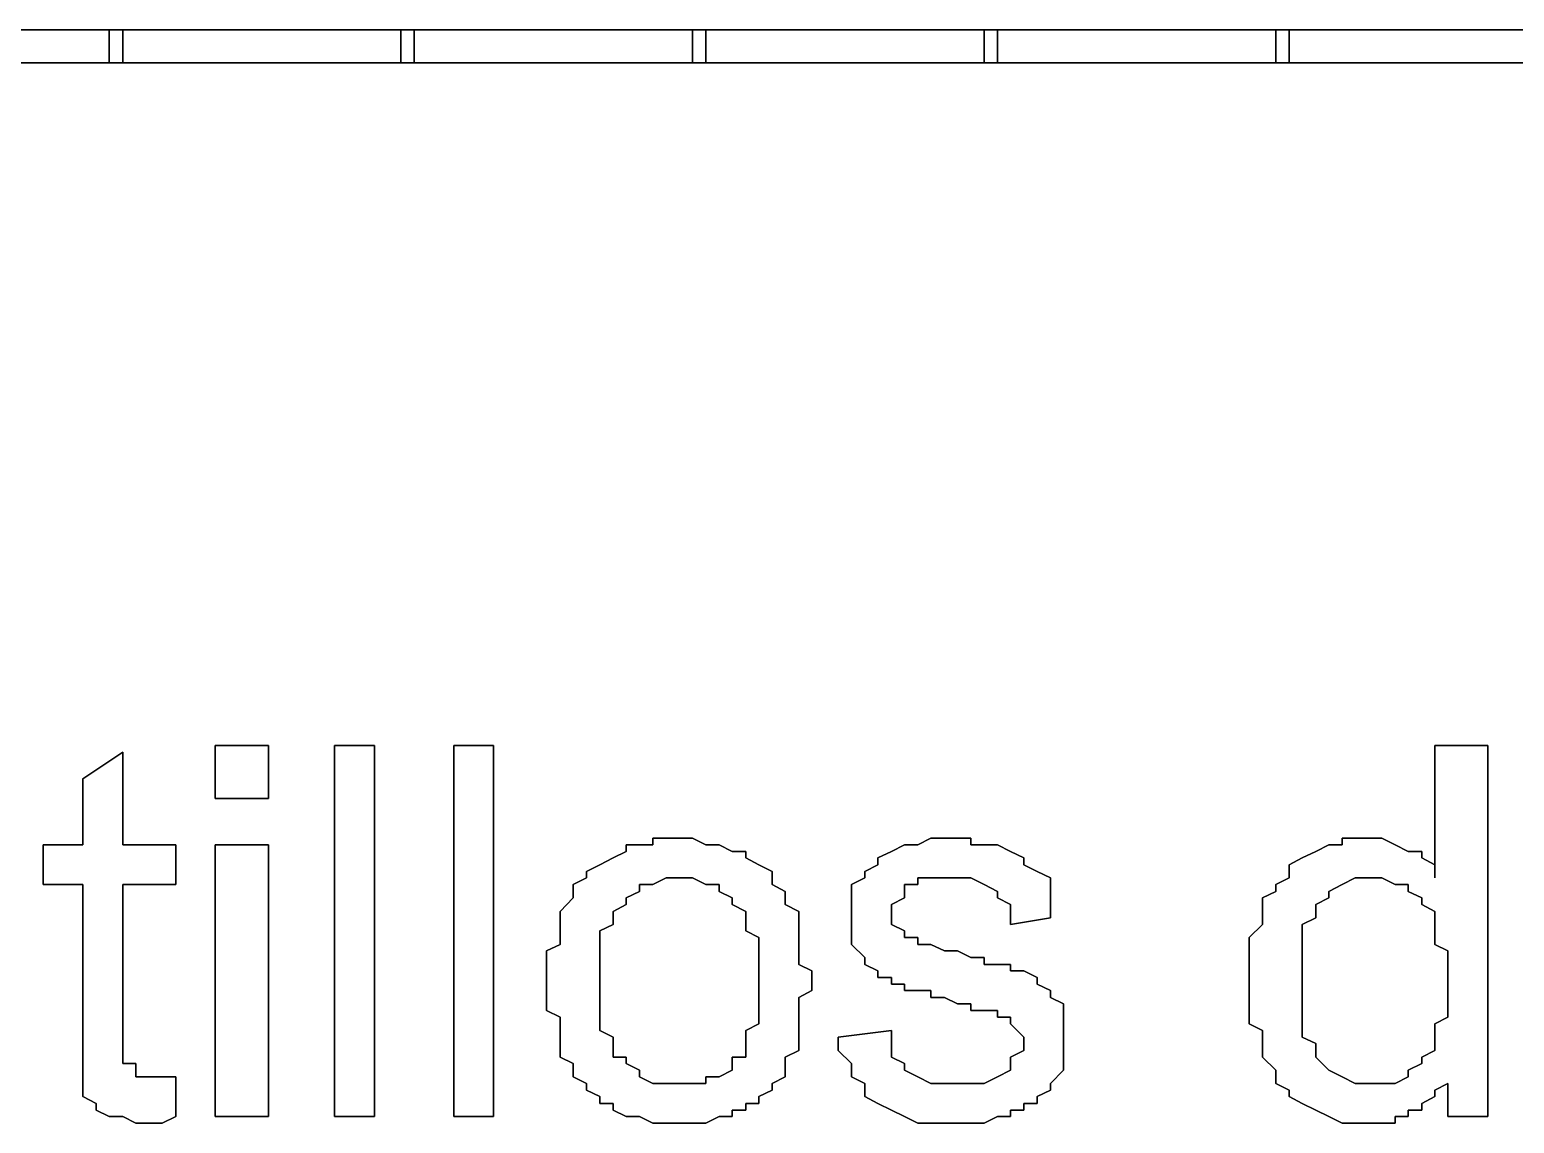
# Model space of a CAD drawing. Header units: metres. Extents: x 2.9 to 42.8, y 1.7 to 28.7.
# Drawn here: x 37.5356 to 37.9306, y 19.7044 to 19.9954 of the extents above; entities that cross this region are included whole.
import ezdxf

# ---------------------------------------------------------------- set-up
doc = ezdxf.new("R2010")
doc.units = ezdxf.units.M
doc.layers.add('GRIS', color=8, linetype='Continuous')

msp = doc.modelspace()

# ---------------------------------------------------------------- linework, layer by layer
at = {"layer": 'GRIS', "lineweight": -3}
for points in [[(37.5603, 19.9954), (37.4791, 19.9954), (37.5603, 19.9954)], [(37.6379, 19.9954), (37.5567, 19.9954), (37.6379, 19.9954)], [(37.5567, 19.9954), (37.5567, 19.9866), (37.5567, 19.9954)], [(37.5603, 19.9866), (37.5603, 19.9954), (37.5603, 19.9866)], [(37.7155, 19.9954), (37.6343, 19.9954), (37.7155, 19.9954)], [(37.6343, 19.9954), (37.6343, 19.9866), (37.6343, 19.9954)], [(37.6379, 19.9866), (37.6379, 19.9954), (37.6379, 19.9866)], [(37.7931, 19.9954), (37.7119, 19.9954), (37.7931, 19.9954)], [(37.7119, 19.9954), (37.7119, 19.9866), (37.7119, 19.9954)], [(37.7155, 19.9866), (37.7155, 19.9954), (37.7155, 19.9866)], [(37.8707, 19.9954), (37.7896, 19.9954), (37.8707, 19.9954)], [(37.7896, 19.9954), (37.7896, 19.9866), (37.7896, 19.9954)], [(37.7931, 19.9866), (37.7931, 19.9954), (37.7931, 19.9866)], [(37.9483, 19.9954), (37.8672, 19.9954), (37.9483, 19.9954)], [(37.8672, 19.9954), (37.8672, 19.9866), (37.8672, 19.9954)], [(37.8707, 19.9866), (37.8707, 19.9954), (37.8707, 19.9866)], [(37.4791, 19.9866), (37.5603, 19.9866), (37.4791, 19.9866)], [(37.5567, 19.9866), (37.6379, 19.9866), (37.5567, 19.9866)], [(37.6343, 19.9866), (37.7155, 19.9866), (37.6343, 19.9866)], [(37.7119, 19.9866), (37.7931, 19.9866), (37.7119, 19.9866)], [(37.7896, 19.9866), (37.8707, 19.9866), (37.7896, 19.9866)], [(37.8672, 19.9866), (37.9483, 19.9866), (37.8672, 19.9866)], [(37.5603, 19.8032), (37.5497, 19.7961), (37.5603, 19.8032)], [(37.5603, 19.7785), (37.5603, 19.8032), (37.5603, 19.7785)], [(37.5991, 19.8049), (37.5849, 19.8049), (37.5991, 19.8049)], [(37.5849, 19.8049), (37.5849, 19.7908), (37.5849, 19.8049)], [(37.5991, 19.7908), (37.5991, 19.8049), (37.5991, 19.7908)], [(37.6273, 19.8049), (37.6167, 19.8049), (37.6273, 19.8049)], [(37.6167, 19.8049), (37.6167, 19.7062), (37.6167, 19.8049)], [(37.6273, 19.7062), (37.6273, 19.8049), (37.6273, 19.7062)], [(37.659, 19.8049), (37.6484, 19.8049), (37.659, 19.8049)], [(37.6484, 19.8049), (37.6484, 19.7062), (37.6484, 19.8049)], [(37.659, 19.7062), (37.659, 19.8049), (37.659, 19.7062)], [(37.9236, 19.8049), (37.9095, 19.8049), (37.9236, 19.8049)], [(37.9095, 19.8049), (37.9095, 19.7697), (37.9095, 19.8049)], [(37.9236, 19.7062), (37.9236, 19.8049), (37.9236, 19.7062)], [(37.5497, 19.7961), (37.5497, 19.7785), (37.5497, 19.7961)], [(37.5849, 19.7908), (37.5991, 19.7908), (37.5849, 19.7908)], [(37.7049, 19.7803), (37.7014, 19.7803), (37.7049, 19.7803)], [(37.7014, 19.7803), (37.7014, 19.7785), (37.7014, 19.7803)], [(37.7084, 19.7803), (37.7049, 19.7803), (37.7084, 19.7803)], [(37.7119, 19.7803), (37.7084, 19.7803), (37.7119, 19.7803)], [(37.7155, 19.7785), (37.7119, 19.7803), (37.7155, 19.7785)], [(37.7754, 19.7803), (37.7719, 19.7785), (37.7754, 19.7803)], [(37.779, 19.7803), (37.7754, 19.7803), (37.779, 19.7803)], [(37.7825, 19.7803), (37.779, 19.7803), (37.7825, 19.7803)], [(37.786, 19.7803), (37.7825, 19.7803), (37.786, 19.7803)], [(37.786, 19.7785), (37.786, 19.7803), (37.786, 19.7785)], [(37.8883, 19.7803), (37.8848, 19.7803), (37.8883, 19.7803)], [(37.8848, 19.7803), (37.8848, 19.7785), (37.8848, 19.7803)], [(37.8919, 19.7803), (37.8883, 19.7803), (37.8919, 19.7803)], [(37.8954, 19.7803), (37.8919, 19.7803), (37.8954, 19.7803)], [(37.8989, 19.7785), (37.8954, 19.7803), (37.8989, 19.7785)], [(37.5497, 19.7785), (37.5391, 19.7785), (37.5497, 19.7785)], [(37.5391, 19.7785), (37.5391, 19.7679), (37.5391, 19.7785)], [(37.5744, 19.7785), (37.5603, 19.7785), (37.5744, 19.7785)], [(37.5744, 19.7679), (37.5744, 19.7785), (37.5744, 19.7679)], [(37.5991, 19.7785), (37.5849, 19.7785), (37.5991, 19.7785)], [(37.5849, 19.7785), (37.5849, 19.7062), (37.5849, 19.7785)], [(37.5991, 19.7062), (37.5991, 19.7785), (37.5991, 19.7062)], [(37.6908, 19.775), (37.6873, 19.7732), (37.6908, 19.775)], [(37.6943, 19.7767), (37.6908, 19.775), (37.6943, 19.7767)], [(37.6978, 19.7785), (37.6943, 19.7785), (37.6978, 19.7785)], [(37.6943, 19.7785), (37.6943, 19.7767), (37.6943, 19.7785)], [(37.7014, 19.7785), (37.6978, 19.7785), (37.7014, 19.7785)], [(37.719, 19.7785), (37.7155, 19.7785), (37.719, 19.7785)], [(37.7225, 19.7767), (37.719, 19.7785), (37.7225, 19.7767)], [(37.7261, 19.7767), (37.7225, 19.7767), (37.7261, 19.7767)], [(37.7261, 19.775), (37.7261, 19.7767), (37.7261, 19.775)], [(37.7296, 19.7732), (37.7261, 19.775), (37.7296, 19.7732)], [(37.7649, 19.7767), (37.7613, 19.775), (37.7649, 19.7767)], [(37.7613, 19.775), (37.7613, 19.7732), (37.7613, 19.775)], [(37.7684, 19.7785), (37.7649, 19.7767), (37.7684, 19.7785)], [(37.7719, 19.7785), (37.7684, 19.7785), (37.7719, 19.7785)], [(37.7896, 19.7785), (37.786, 19.7785), (37.7896, 19.7785)], [(37.7931, 19.7785), (37.7896, 19.7785), (37.7931, 19.7785)], [(37.7966, 19.7767), (37.7931, 19.7785), (37.7966, 19.7767)], [(37.8001, 19.775), (37.7966, 19.7767), (37.8001, 19.775)], [(37.8001, 19.7732), (37.8001, 19.775), (37.8001, 19.7732)], [(37.8742, 19.775), (37.8707, 19.7732), (37.8742, 19.775)], [(37.8778, 19.7767), (37.8742, 19.775), (37.8778, 19.7767)], [(37.8813, 19.7785), (37.8778, 19.7767), (37.8813, 19.7785)], [(37.8848, 19.7785), (37.8813, 19.7785), (37.8848, 19.7785)], [(37.9024, 19.7767), (37.8989, 19.7785), (37.9024, 19.7767)], [(37.906, 19.7767), (37.9024, 19.7767), (37.906, 19.7767)], [(37.906, 19.775), (37.906, 19.7767), (37.906, 19.775)], [(37.9095, 19.7732), (37.906, 19.775), (37.9095, 19.7732)], [(37.6873, 19.7732), (37.6837, 19.7714), (37.6873, 19.7732)], [(37.6837, 19.7714), (37.6837, 19.7697), (37.6837, 19.7714)], [(37.7331, 19.7714), (37.7296, 19.7732), (37.7331, 19.7714)], [(37.7331, 19.7697), (37.7331, 19.7714), (37.7331, 19.7697)], [(37.7613, 19.7732), (37.7578, 19.7714), (37.7613, 19.7732)], [(37.7578, 19.7714), (37.7578, 19.7697), (37.7578, 19.7714)], [(37.8037, 19.7714), (37.8001, 19.7732), (37.8037, 19.7714)], [(37.8072, 19.7697), (37.8037, 19.7714), (37.8072, 19.7697)], [(37.8707, 19.7732), (37.8707, 19.7714), (37.8707, 19.7732)], [(37.8707, 19.7714), (37.8707, 19.7697), (37.8707, 19.7714)], [(37.9095, 19.7714), (37.9095, 19.7732), (37.9095, 19.7714)], [(37.9095, 19.7697), (37.9095, 19.7714), (37.9095, 19.7697)], [(37.5391, 19.7679), (37.5497, 19.7679), (37.5391, 19.7679)], [(37.5497, 19.7679), (37.5497, 19.7273), (37.5497, 19.7679)], [(37.5603, 19.7256), (37.5603, 19.7679), (37.5603, 19.7256)], [(37.5603, 19.7679), (37.5744, 19.7679), (37.5603, 19.7679)], [(37.6837, 19.7697), (37.6802, 19.7679), (37.6837, 19.7697)], [(37.6802, 19.7679), (37.6802, 19.7661), (37.6802, 19.7679)], [(37.6978, 19.7661), (37.6978, 19.7679), (37.6978, 19.7661)], [(37.6978, 19.7679), (37.7014, 19.7679), (37.6978, 19.7679)], [(37.7014, 19.7679), (37.7049, 19.7697), (37.7014, 19.7679)], [(37.7049, 19.7697), (37.7084, 19.7697), (37.7049, 19.7697)], [(37.7084, 19.7697), (37.7119, 19.7697), (37.7084, 19.7697)], [(37.7119, 19.7697), (37.7155, 19.7679), (37.7119, 19.7697)], [(37.7155, 19.7679), (37.719, 19.7679), (37.7155, 19.7679)], [(37.719, 19.7679), (37.719, 19.7661), (37.719, 19.7679)], [(37.7331, 19.7679), (37.7331, 19.7697), (37.7331, 19.7679)], [(37.7366, 19.7661), (37.7331, 19.7679), (37.7366, 19.7661)], [(37.7578, 19.7697), (37.7543, 19.7679), (37.7578, 19.7697)], [(37.7543, 19.7679), (37.7543, 19.7661), (37.7543, 19.7679)], [(37.7684, 19.7661), (37.7684, 19.7679), (37.7684, 19.7661)], [(37.7684, 19.7679), (37.7719, 19.7679), (37.7684, 19.7679)], [(37.7719, 19.7679), (37.7719, 19.7697), (37.7719, 19.7679)], [(37.7719, 19.7697), (37.7754, 19.7697), (37.7719, 19.7697)], [(37.7754, 19.7697), (37.779, 19.7697), (37.7754, 19.7697)], [(37.779, 19.7697), (37.7825, 19.7697), (37.779, 19.7697)], [(37.7825, 19.7697), (37.786, 19.7697), (37.7825, 19.7697)], [(37.786, 19.7697), (37.7896, 19.7679), (37.786, 19.7697)], [(37.7896, 19.7679), (37.7931, 19.7661), (37.7896, 19.7679)], [(37.8072, 19.7679), (37.8072, 19.7697), (37.8072, 19.7679)], [(37.8072, 19.7644), (37.8072, 19.7679), (37.8072, 19.7644)], [(37.8707, 19.7697), (37.8672, 19.7679), (37.8707, 19.7697)], [(37.8672, 19.7679), (37.8672, 19.7661), (37.8672, 19.7679)], [(37.8813, 19.7661), (37.8848, 19.7679), (37.8813, 19.7661)], [(37.8848, 19.7679), (37.8883, 19.7697), (37.8848, 19.7679)], [(37.8883, 19.7697), (37.8919, 19.7697), (37.8883, 19.7697)], [(37.8919, 19.7697), (37.8954, 19.7697), (37.8919, 19.7697)], [(37.8954, 19.7697), (37.8989, 19.7679), (37.8954, 19.7697)], [(37.8989, 19.7679), (37.9024, 19.7679), (37.8989, 19.7679)], [(37.9024, 19.7679), (37.9024, 19.7661), (37.9024, 19.7679)], [(37.6802, 19.7644), (37.6767, 19.7608), (37.6802, 19.7644)], [(37.6802, 19.7661), (37.6802, 19.7644), (37.6802, 19.7661)], [(37.6943, 19.7644), (37.6978, 19.7661), (37.6943, 19.7644)], [(37.6943, 19.7626), (37.6943, 19.7644), (37.6943, 19.7626)], [(37.719, 19.7661), (37.7225, 19.7644), (37.719, 19.7661)], [(37.7225, 19.7644), (37.7225, 19.7626), (37.7225, 19.7644)], [(37.7366, 19.7644), (37.7366, 19.7661), (37.7366, 19.7644)], [(37.7366, 19.7626), (37.7366, 19.7644), (37.7366, 19.7626)], [(37.7543, 19.7661), (37.7543, 19.7644), (37.7543, 19.7661)], [(37.7543, 19.7644), (37.7543, 19.7608), (37.7543, 19.7644)], [(37.7649, 19.7626), (37.7684, 19.7644), (37.7649, 19.7626)], [(37.7684, 19.7644), (37.7684, 19.7661), (37.7684, 19.7644)], [(37.7931, 19.7661), (37.7931, 19.7644), (37.7931, 19.7661)], [(37.7931, 19.7644), (37.7966, 19.7626), (37.7931, 19.7644)], [(37.8072, 19.7626), (37.8072, 19.7644), (37.8072, 19.7626)], [(37.8672, 19.7661), (37.8636, 19.7644), (37.8672, 19.7661)], [(37.8636, 19.7644), (37.8636, 19.7608), (37.8636, 19.7644)], [(37.8778, 19.7626), (37.8813, 19.7644), (37.8778, 19.7626)], [(37.8813, 19.7644), (37.8813, 19.7661), (37.8813, 19.7644)], [(37.9024, 19.7661), (37.906, 19.7644), (37.9024, 19.7661)], [(37.906, 19.7644), (37.906, 19.7626), (37.906, 19.7644)], [(37.6767, 19.7608), (37.6767, 19.7591), (37.6767, 19.7608)], [(37.6767, 19.7591), (37.6767, 19.7573), (37.6767, 19.7591)], [(37.6908, 19.7608), (37.6943, 19.7626), (37.6908, 19.7608)], [(37.6908, 19.7591), (37.6908, 19.7608), (37.6908, 19.7591)], [(37.6908, 19.7573), (37.6908, 19.7591), (37.6908, 19.7573)], [(37.7225, 19.7626), (37.7261, 19.7608), (37.7225, 19.7626)], [(37.7261, 19.7608), (37.7261, 19.7591), (37.7261, 19.7608)], [(37.7261, 19.7591), (37.7261, 19.7573), (37.7261, 19.7591)], [(37.7402, 19.7608), (37.7366, 19.7626), (37.7402, 19.7608)], [(37.7402, 19.7591), (37.7402, 19.7608), (37.7402, 19.7591)], [(37.7402, 19.7573), (37.7402, 19.7591), (37.7402, 19.7573)], [(37.7543, 19.7608), (37.7543, 19.7591), (37.7543, 19.7608)], [(37.7543, 19.7591), (37.7543, 19.7556), (37.7543, 19.7591)], [(37.7649, 19.7608), (37.7649, 19.7626), (37.7649, 19.7608)], [(37.7649, 19.7573), (37.7649, 19.7608), (37.7649, 19.7573)], [(37.7966, 19.7626), (37.7966, 19.7608), (37.7966, 19.7626)], [(37.7966, 19.7608), (37.7966, 19.7573), (37.7966, 19.7608)], [(37.7966, 19.7573), (37.8072, 19.7591), (37.7966, 19.7573)], [(37.8072, 19.7591), (37.8072, 19.7626), (37.8072, 19.7591)], [(37.8636, 19.7608), (37.8636, 19.7591), (37.8636, 19.7608)], [(37.8636, 19.7591), (37.8636, 19.7573), (37.8636, 19.7591)], [(37.8742, 19.7573), (37.8778, 19.7591), (37.8742, 19.7573)], [(37.8778, 19.7608), (37.8778, 19.7626), (37.8778, 19.7608)], [(37.8778, 19.7591), (37.8778, 19.7608), (37.8778, 19.7591)], [(37.906, 19.7626), (37.9095, 19.7608), (37.906, 19.7626)], [(37.9095, 19.7608), (37.9095, 19.7591), (37.9095, 19.7608)], [(37.9095, 19.7591), (37.9095, 19.7556), (37.9095, 19.7591)], [(37.6767, 19.7573), (37.6767, 19.7556), (37.6767, 19.7573)], [(37.6767, 19.7556), (37.6767, 19.752), (37.6767, 19.7556)], [(37.6873, 19.7556), (37.6908, 19.7573), (37.6873, 19.7556)], [(37.6873, 19.7538), (37.6873, 19.7556), (37.6873, 19.7538)], [(37.7261, 19.7573), (37.7261, 19.7556), (37.7261, 19.7573)], [(37.7261, 19.7556), (37.7296, 19.7538), (37.7261, 19.7556)], [(37.7402, 19.7538), (37.7402, 19.7573), (37.7402, 19.7538)], [(37.7543, 19.7556), (37.7543, 19.7538), (37.7543, 19.7556)], [(37.7684, 19.7556), (37.7649, 19.7573), (37.7684, 19.7556)], [(37.7684, 19.7538), (37.7684, 19.7556), (37.7684, 19.7538)], [(37.8636, 19.7573), (37.8601, 19.7538), (37.8636, 19.7573)], [(37.8742, 19.7556), (37.8742, 19.7573), (37.8742, 19.7556)], [(37.8742, 19.7538), (37.8742, 19.7556), (37.8742, 19.7538)], [(37.9095, 19.7556), (37.9095, 19.7538), (37.9095, 19.7556)], [(37.6767, 19.752), (37.6731, 19.7503), (37.6767, 19.752)], [(37.6873, 19.7503), (37.6873, 19.7538), (37.6873, 19.7503)], [(37.7296, 19.7538), (37.7296, 19.7503), (37.7296, 19.7538)], [(37.7402, 19.752), (37.7402, 19.7538), (37.7402, 19.752)], [(37.7402, 19.7503), (37.7402, 19.752), (37.7402, 19.7503)], [(37.7543, 19.7538), (37.7543, 19.752), (37.7543, 19.7538)], [(37.7543, 19.752), (37.7578, 19.7485), (37.7543, 19.752)], [(37.7719, 19.7538), (37.7684, 19.7538), (37.7719, 19.7538)], [(37.7719, 19.752), (37.7719, 19.7538), (37.7719, 19.752)], [(37.7754, 19.752), (37.7719, 19.752), (37.7754, 19.752)], [(37.779, 19.7503), (37.7754, 19.752), (37.779, 19.7503)], [(37.8601, 19.7538), (37.8601, 19.752), (37.8601, 19.7538)], [(37.8601, 19.752), (37.8601, 19.7503), (37.8601, 19.752)], [(37.8742, 19.752), (37.8742, 19.7538), (37.8742, 19.752)], [(37.8742, 19.7485), (37.8742, 19.752), (37.8742, 19.7485)], [(37.9095, 19.7538), (37.9095, 19.752), (37.9095, 19.7538)], [(37.9095, 19.752), (37.913, 19.7503), (37.9095, 19.752)], [(37.6731, 19.7503), (37.6731, 19.7467), (37.6731, 19.7503)], [(37.6873, 19.7485), (37.6873, 19.7503), (37.6873, 19.7485)], [(37.6873, 19.7467), (37.6873, 19.7485), (37.6873, 19.7467)], [(37.7296, 19.7503), (37.7296, 19.7485), (37.7296, 19.7503)], [(37.7296, 19.7485), (37.7296, 19.745), (37.7296, 19.7485)], [(37.7402, 19.7467), (37.7402, 19.7503), (37.7402, 19.7467)], [(37.7578, 19.7485), (37.7578, 19.7467), (37.7578, 19.7485)], [(37.7825, 19.7503), (37.779, 19.7503), (37.7825, 19.7503)], [(37.786, 19.7485), (37.7825, 19.7503), (37.786, 19.7485)], [(37.7896, 19.7485), (37.786, 19.7485), (37.7896, 19.7485)], [(37.7896, 19.7467), (37.7896, 19.7485), (37.7896, 19.7467)], [(37.8601, 19.7503), (37.8601, 19.7467), (37.8601, 19.7503)], [(37.8742, 19.7467), (37.8742, 19.7485), (37.8742, 19.7467)], [(37.913, 19.7503), (37.913, 19.7467), (37.913, 19.7503)], [(37.6731, 19.7467), (37.6731, 19.745), (37.6731, 19.7467)], [(37.6731, 19.745), (37.6731, 19.7414), (37.6731, 19.745)], [(37.6873, 19.7432), (37.6873, 19.7467), (37.6873, 19.7432)], [(37.6873, 19.7414), (37.6873, 19.7432), (37.6873, 19.7414)], [(37.7296, 19.745), (37.7296, 19.7432), (37.7296, 19.745)], [(37.7296, 19.7432), (37.7296, 19.7414), (37.7296, 19.7432)], [(37.7437, 19.745), (37.7402, 19.7467), (37.7437, 19.745)], [(37.7437, 19.7432), (37.7437, 19.745), (37.7437, 19.7432)], [(37.7437, 19.7397), (37.7437, 19.7432), (37.7437, 19.7397)], [(37.7578, 19.7467), (37.7613, 19.745), (37.7578, 19.7467)], [(37.7613, 19.745), (37.7613, 19.7432), (37.7613, 19.745)], [(37.7613, 19.7432), (37.7649, 19.7432), (37.7613, 19.7432)], [(37.7649, 19.7432), (37.7649, 19.7414), (37.7649, 19.7432)], [(37.7931, 19.7467), (37.7896, 19.7467), (37.7931, 19.7467)], [(37.7966, 19.7467), (37.7931, 19.7467), (37.7966, 19.7467)], [(37.7966, 19.745), (37.7966, 19.7467), (37.7966, 19.745)], [(37.8001, 19.745), (37.7966, 19.745), (37.8001, 19.745)], [(37.8037, 19.7432), (37.8001, 19.745), (37.8037, 19.7432)], [(37.8037, 19.7414), (37.8037, 19.7432), (37.8037, 19.7414)], [(37.8601, 19.7467), (37.8601, 19.745), (37.8601, 19.7467)], [(37.8601, 19.745), (37.8601, 19.7414), (37.8601, 19.745)], [(37.8742, 19.7432), (37.8742, 19.7467), (37.8742, 19.7432)], [(37.8742, 19.7414), (37.8742, 19.7432), (37.8742, 19.7414)], [(37.913, 19.7467), (37.913, 19.7432), (37.913, 19.7467)], [(37.913, 19.7432), (37.913, 19.7414), (37.913, 19.7432)], [(37.6731, 19.7414), (37.6731, 19.7397), (37.6731, 19.7414)], [(37.6731, 19.7397), (37.6731, 19.7362), (37.6731, 19.7397)], [(37.6873, 19.7397), (37.6873, 19.7414), (37.6873, 19.7397)], [(37.6873, 19.7362), (37.6873, 19.7397), (37.6873, 19.7362)], [(37.7296, 19.7414), (37.7296, 19.7379), (37.7296, 19.7414)], [(37.7402, 19.7379), (37.7437, 19.7397), (37.7402, 19.7379)], [(37.7649, 19.7414), (37.7684, 19.7414), (37.7649, 19.7414)], [(37.7684, 19.7414), (37.7684, 19.7397), (37.7684, 19.7414)], [(37.7684, 19.7397), (37.7719, 19.7397), (37.7684, 19.7397)], [(37.7719, 19.7397), (37.7754, 19.7397), (37.7719, 19.7397)], [(37.7754, 19.7397), (37.7754, 19.7379), (37.7754, 19.7397)], [(37.8072, 19.7397), (37.8037, 19.7414), (37.8072, 19.7397)], [(37.8072, 19.7379), (37.8072, 19.7397), (37.8072, 19.7379)], [(37.8601, 19.7414), (37.8601, 19.7379), (37.8601, 19.7414)], [(37.8742, 19.7397), (37.8742, 19.7414), (37.8742, 19.7397)], [(37.8742, 19.7362), (37.8742, 19.7397), (37.8742, 19.7362)], [(37.913, 19.7414), (37.913, 19.7379), (37.913, 19.7414)], [(37.6731, 19.7362), (37.6731, 19.7344), (37.6731, 19.7362)], [(37.6873, 19.7344), (37.6873, 19.7362), (37.6873, 19.7344)], [(37.7296, 19.7379), (37.7296, 19.7362), (37.7296, 19.7379)], [(37.7296, 19.7362), (37.7296, 19.7326), (37.7296, 19.7362)], [(37.7402, 19.7344), (37.7402, 19.7379), (37.7402, 19.7344)], [(37.7754, 19.7379), (37.779, 19.7379), (37.7754, 19.7379)], [(37.779, 19.7379), (37.7825, 19.7362), (37.779, 19.7379)], [(37.7825, 19.7362), (37.786, 19.7362), (37.7825, 19.7362)], [(37.786, 19.7362), (37.786, 19.7344), (37.786, 19.7362)], [(37.8107, 19.7362), (37.8072, 19.7379), (37.8107, 19.7362)], [(37.8107, 19.7344), (37.8107, 19.7362), (37.8107, 19.7344)], [(37.8601, 19.7379), (37.8601, 19.7362), (37.8601, 19.7379)], [(37.8601, 19.7362), (37.8601, 19.7326), (37.8601, 19.7362)], [(37.8742, 19.7344), (37.8742, 19.7362), (37.8742, 19.7344)], [(37.913, 19.7379), (37.913, 19.7362), (37.913, 19.7379)], [(37.913, 19.7362), (37.913, 19.7326), (37.913, 19.7362)], [(37.6731, 19.7344), (37.6767, 19.7326), (37.6731, 19.7344)], [(37.6767, 19.7326), (37.6767, 19.7291), (37.6767, 19.7326)], [(37.6873, 19.7309), (37.6873, 19.7344), (37.6873, 19.7309)], [(37.7296, 19.7326), (37.7296, 19.7309), (37.7296, 19.7326)], [(37.7402, 19.7326), (37.7402, 19.7344), (37.7402, 19.7326)], [(37.7402, 19.7291), (37.7402, 19.7326), (37.7402, 19.7291)], [(37.786, 19.7344), (37.7896, 19.7344), (37.786, 19.7344)], [(37.7896, 19.7344), (37.7931, 19.7344), (37.7896, 19.7344)], [(37.7931, 19.7344), (37.7931, 19.7326), (37.7931, 19.7344)], [(37.7931, 19.7326), (37.7966, 19.7326), (37.7931, 19.7326)], [(37.7966, 19.7326), (37.7966, 19.7309), (37.7966, 19.7326)], [(37.8107, 19.7309), (37.8107, 19.7344), (37.8107, 19.7309)], [(37.8601, 19.7326), (37.8601, 19.7309), (37.8601, 19.7326)], [(37.8742, 19.7309), (37.8742, 19.7344), (37.8742, 19.7309)], [(37.913, 19.7326), (37.9095, 19.7309), (37.913, 19.7326)], [(37.6767, 19.7291), (37.6767, 19.7273), (37.6767, 19.7291)], [(37.6873, 19.7291), (37.6873, 19.7309), (37.6873, 19.7291)], [(37.6908, 19.7273), (37.6873, 19.7291), (37.6908, 19.7273)], [(37.7296, 19.7309), (37.7261, 19.7291), (37.7296, 19.7309)], [(37.7261, 19.7291), (37.7261, 19.7256), (37.7261, 19.7291)], [(37.7402, 19.7273), (37.7402, 19.7291), (37.7402, 19.7273)], [(37.7649, 19.7291), (37.7507, 19.7273), (37.7649, 19.7291)], [(37.7649, 19.7273), (37.7649, 19.7291), (37.7649, 19.7273)], [(37.7966, 19.7309), (37.8001, 19.7273), (37.7966, 19.7309)], [(37.8107, 19.7291), (37.8107, 19.7309), (37.8107, 19.7291)], [(37.8107, 19.7273), (37.8107, 19.7291), (37.8107, 19.7273)], [(37.8601, 19.7309), (37.8636, 19.7291), (37.8601, 19.7309)], [(37.8636, 19.7291), (37.8636, 19.7273), (37.8636, 19.7291)], [(37.8742, 19.7291), (37.8742, 19.7309), (37.8742, 19.7291)], [(37.8742, 19.7273), (37.8742, 19.7291), (37.8742, 19.7273)], [(37.9095, 19.7309), (37.9095, 19.7273), (37.9095, 19.7309)], [(37.5497, 19.7273), (37.5497, 19.7238), (37.5497, 19.7273)], [(37.5497, 19.7238), (37.5497, 19.7203), (37.5497, 19.7238)], [(37.5603, 19.7238), (37.5603, 19.7256), (37.5603, 19.7238)], [(37.5603, 19.7203), (37.5603, 19.7238), (37.5603, 19.7203)], [(37.6767, 19.7273), (37.6767, 19.7256), (37.6767, 19.7273)], [(37.6767, 19.7256), (37.6767, 19.722), (37.6767, 19.7256)], [(37.6908, 19.7256), (37.6908, 19.7273), (37.6908, 19.7256)], [(37.6908, 19.7238), (37.6908, 19.7256), (37.6908, 19.7238)], [(37.6908, 19.722), (37.6908, 19.7238), (37.6908, 19.722)], [(37.7261, 19.7256), (37.7261, 19.7238), (37.7261, 19.7256)], [(37.7261, 19.7238), (37.7261, 19.722), (37.7261, 19.7238)], [(37.7366, 19.722), (37.7402, 19.7238), (37.7366, 19.722)], [(37.7402, 19.7256), (37.7402, 19.7273), (37.7402, 19.7256)], [(37.7402, 19.7238), (37.7402, 19.7256), (37.7402, 19.7238)], [(37.7507, 19.7273), (37.7507, 19.7256), (37.7507, 19.7273)], [(37.7507, 19.7256), (37.7507, 19.7238), (37.7507, 19.7256)], [(37.7507, 19.7238), (37.7543, 19.7203), (37.7507, 19.7238)], [(37.7649, 19.7238), (37.7649, 19.7273), (37.7649, 19.7238)], [(37.7649, 19.722), (37.7649, 19.7238), (37.7649, 19.722)], [(37.8001, 19.7238), (37.7966, 19.722), (37.8001, 19.7238)], [(37.8001, 19.7273), (37.8001, 19.7256), (37.8001, 19.7273)], [(37.8001, 19.7256), (37.8001, 19.7238), (37.8001, 19.7256)], [(37.8107, 19.7256), (37.8107, 19.7273), (37.8107, 19.7256)], [(37.8107, 19.722), (37.8107, 19.7256), (37.8107, 19.722)], [(37.8636, 19.7273), (37.8636, 19.7238), (37.8636, 19.7273)], [(37.8636, 19.7238), (37.8636, 19.722), (37.8636, 19.7238)], [(37.8778, 19.7256), (37.8742, 19.7273), (37.8778, 19.7256)], [(37.8778, 19.7238), (37.8778, 19.7256), (37.8778, 19.7238)], [(37.8778, 19.722), (37.8778, 19.7238), (37.8778, 19.722)], [(37.9095, 19.7238), (37.906, 19.722), (37.9095, 19.7238)], [(37.9095, 19.7273), (37.9095, 19.7256), (37.9095, 19.7273)], [(37.9095, 19.7256), (37.9095, 19.7238), (37.9095, 19.7256)], [(37.5497, 19.7203), (37.5497, 19.7185), (37.5497, 19.7203)], [(37.5638, 19.7203), (37.5603, 19.7203), (37.5638, 19.7203)], [(37.5638, 19.7185), (37.5638, 19.7203), (37.5638, 19.7185)], [(37.6767, 19.722), (37.6802, 19.7203), (37.6767, 19.722)], [(37.6802, 19.7203), (37.6802, 19.7185), (37.6802, 19.7203)], [(37.6943, 19.722), (37.6908, 19.722), (37.6943, 19.722)], [(37.6943, 19.7203), (37.6943, 19.722), (37.6943, 19.7203)], [(37.6978, 19.7185), (37.6943, 19.7203), (37.6978, 19.7185)], [(37.7261, 19.722), (37.7225, 19.722), (37.7261, 19.722)], [(37.7225, 19.722), (37.7225, 19.7203), (37.7225, 19.722)], [(37.7225, 19.7203), (37.7225, 19.7185), (37.7225, 19.7203)], [(37.7366, 19.7203), (37.7366, 19.722), (37.7366, 19.7203)], [(37.7366, 19.7185), (37.7366, 19.7203), (37.7366, 19.7185)], [(37.7543, 19.7203), (37.7543, 19.7185), (37.7543, 19.7203)], [(37.7684, 19.7203), (37.7649, 19.722), (37.7684, 19.7203)], [(37.7684, 19.7185), (37.7684, 19.7203), (37.7684, 19.7185)], [(37.7966, 19.722), (37.7966, 19.7203), (37.7966, 19.722)], [(37.7966, 19.7203), (37.7966, 19.7185), (37.7966, 19.7203)], [(37.8107, 19.7203), (37.8107, 19.722), (37.8107, 19.7203)], [(37.8107, 19.7185), (37.8107, 19.7203), (37.8107, 19.7185)], [(37.8636, 19.722), (37.8672, 19.7185), (37.8636, 19.722)], [(37.8813, 19.7185), (37.8778, 19.722), (37.8813, 19.7185)], [(37.906, 19.7203), (37.9024, 19.7185), (37.906, 19.7203)], [(37.906, 19.722), (37.906, 19.7203), (37.906, 19.722)], [(37.5497, 19.7185), (37.5497, 19.715), (37.5497, 19.7185)], [(37.5638, 19.7168), (37.5638, 19.7185), (37.5638, 19.7168)], [(37.5673, 19.7168), (37.5638, 19.7168), (37.5673, 19.7168)], [(37.5708, 19.7168), (37.5673, 19.7168), (37.5708, 19.7168)], [(37.5744, 19.7168), (37.5708, 19.7168), (37.5744, 19.7168)], [(37.5744, 19.7062), (37.5744, 19.7168), (37.5744, 19.7062)], [(37.6802, 19.7185), (37.6802, 19.7168), (37.6802, 19.7185)], [(37.6802, 19.7168), (37.6837, 19.715), (37.6802, 19.7168)], [(37.6978, 19.7168), (37.6978, 19.7185), (37.6978, 19.7168)], [(37.7014, 19.715), (37.6978, 19.7168), (37.7014, 19.715)], [(37.719, 19.7168), (37.7155, 19.7168), (37.719, 19.7168)], [(37.7155, 19.7168), (37.7155, 19.715), (37.7155, 19.7168)], [(37.7225, 19.7185), (37.719, 19.7168), (37.7225, 19.7185)], [(37.7331, 19.715), (37.7366, 19.7168), (37.7331, 19.715)], [(37.7366, 19.7168), (37.7366, 19.7185), (37.7366, 19.7168)], [(37.7543, 19.7185), (37.7543, 19.7168), (37.7543, 19.7185)], [(37.7543, 19.7168), (37.7578, 19.715), (37.7543, 19.7168)], [(37.7719, 19.7168), (37.7684, 19.7185), (37.7719, 19.7168)], [(37.7754, 19.715), (37.7719, 19.7168), (37.7754, 19.715)], [(37.7931, 19.7168), (37.7896, 19.715), (37.7931, 19.7168)], [(37.7966, 19.7185), (37.7931, 19.7168), (37.7966, 19.7185)], [(37.8072, 19.715), (37.8107, 19.7185), (37.8072, 19.715)], [(37.8672, 19.7185), (37.8672, 19.7168), (37.8672, 19.7185)], [(37.8672, 19.7168), (37.8672, 19.715), (37.8672, 19.7168)], [(37.8848, 19.7168), (37.8813, 19.7185), (37.8848, 19.7168)], [(37.8883, 19.715), (37.8848, 19.7168), (37.8883, 19.715)], [(37.9024, 19.7168), (37.8989, 19.715), (37.9024, 19.7168)], [(37.9024, 19.7185), (37.9024, 19.7168), (37.9024, 19.7185)], [(37.5497, 19.715), (37.5497, 19.7132), (37.5497, 19.715)], [(37.5497, 19.7132), (37.5497, 19.7115), (37.5497, 19.7132)], [(37.6837, 19.715), (37.6837, 19.7132), (37.6837, 19.715)], [(37.6837, 19.7132), (37.6873, 19.7115), (37.6837, 19.7132)], [(37.7049, 19.715), (37.7014, 19.715), (37.7049, 19.715)], [(37.7084, 19.715), (37.7049, 19.715), (37.7084, 19.715)], [(37.7119, 19.715), (37.7084, 19.715), (37.7119, 19.715)], [(37.7155, 19.715), (37.7119, 19.715), (37.7155, 19.715)], [(37.7296, 19.7115), (37.7331, 19.7132), (37.7296, 19.7115)], [(37.7331, 19.7132), (37.7331, 19.715), (37.7331, 19.7132)], [(37.7578, 19.715), (37.7578, 19.7132), (37.7578, 19.715)], [(37.7578, 19.7132), (37.7578, 19.7115), (37.7578, 19.7132)], [(37.779, 19.715), (37.7754, 19.715), (37.779, 19.715)], [(37.7825, 19.715), (37.779, 19.715), (37.7825, 19.715)], [(37.786, 19.715), (37.7825, 19.715), (37.786, 19.715)], [(37.7896, 19.715), (37.786, 19.715), (37.7896, 19.715)], [(37.8037, 19.7115), (37.8072, 19.7132), (37.8037, 19.7115)], [(37.8072, 19.7132), (37.8072, 19.715), (37.8072, 19.7132)], [(37.8672, 19.715), (37.8707, 19.7132), (37.8672, 19.715)], [(37.8707, 19.7132), (37.8707, 19.7115), (37.8707, 19.7132)], [(37.8919, 19.715), (37.8883, 19.715), (37.8919, 19.715)], [(37.8954, 19.715), (37.8919, 19.715), (37.8954, 19.715)], [(37.8989, 19.715), (37.8954, 19.715), (37.8989, 19.715)], [(37.9095, 19.7132), (37.913, 19.715), (37.9095, 19.7132)], [(37.9095, 19.7115), (37.9095, 19.7132), (37.9095, 19.7115)], [(37.913, 19.715), (37.913, 19.7062), (37.913, 19.715)], [(37.5497, 19.7115), (37.5532, 19.7097), (37.5497, 19.7115)], [(37.5532, 19.7097), (37.5532, 19.7079), (37.5532, 19.7097)], [(37.5532, 19.7079), (37.5567, 19.7062), (37.5532, 19.7079)], [(37.6873, 19.7115), (37.6873, 19.7097), (37.6873, 19.7115)], [(37.6873, 19.7097), (37.6908, 19.7097), (37.6873, 19.7097)], [(37.6908, 19.7097), (37.6908, 19.7079), (37.6908, 19.7097)], [(37.6908, 19.7079), (37.6943, 19.7062), (37.6908, 19.7079)], [(37.7225, 19.7062), (37.7225, 19.7079), (37.7225, 19.7062)], [(37.7225, 19.7079), (37.7261, 19.7079), (37.7225, 19.7079)], [(37.7261, 19.7079), (37.7261, 19.7097), (37.7261, 19.7079)], [(37.7261, 19.7097), (37.7296, 19.7097), (37.7261, 19.7097)], [(37.7296, 19.7097), (37.7296, 19.7115), (37.7296, 19.7097)], [(37.7578, 19.7115), (37.7613, 19.7097), (37.7578, 19.7115)], [(37.7613, 19.7097), (37.7649, 19.7079), (37.7613, 19.7097)], [(37.7649, 19.7079), (37.7684, 19.7062), (37.7649, 19.7079)], [(37.7966, 19.7062), (37.7966, 19.7079), (37.7966, 19.7062)], [(37.7966, 19.7079), (37.8001, 19.7079), (37.7966, 19.7079)], [(37.8001, 19.7079), (37.8001, 19.7097), (37.8001, 19.7079)], [(37.8001, 19.7097), (37.8037, 19.7097), (37.8001, 19.7097)], [(37.8037, 19.7097), (37.8037, 19.7115), (37.8037, 19.7097)], [(37.8707, 19.7115), (37.8742, 19.7097), (37.8707, 19.7115)], [(37.8742, 19.7097), (37.8778, 19.7079), (37.8742, 19.7097)], [(37.8778, 19.7079), (37.8813, 19.7062), (37.8778, 19.7079)], [(37.9024, 19.7062), (37.9024, 19.7079), (37.9024, 19.7062)], [(37.9024, 19.7079), (37.906, 19.7079), (37.9024, 19.7079)], [(37.906, 19.7097), (37.9095, 19.7115), (37.906, 19.7097)], [(37.906, 19.7079), (37.906, 19.7097), (37.906, 19.7079)], [(37.5567, 19.7062), (37.5603, 19.7062), (37.5567, 19.7062)], [(37.5603, 19.7062), (37.5638, 19.7044), (37.5603, 19.7062)], [(37.5638, 19.7044), (37.5673, 19.7044), (37.5638, 19.7044)], [(37.5673, 19.7044), (37.5708, 19.7044), (37.5673, 19.7044)], [(37.5708, 19.7044), (37.5744, 19.7062), (37.5708, 19.7044)], [(37.5849, 19.7062), (37.5991, 19.7062), (37.5849, 19.7062)], [(37.6167, 19.7062), (37.6273, 19.7062), (37.6167, 19.7062)], [(37.6484, 19.7062), (37.659, 19.7062), (37.6484, 19.7062)], [(37.6943, 19.7062), (37.6978, 19.7062), (37.6943, 19.7062)], [(37.6978, 19.7062), (37.7014, 19.7044), (37.6978, 19.7062)], [(37.7014, 19.7044), (37.7049, 19.7044), (37.7014, 19.7044)], [(37.7049, 19.7044), (37.7084, 19.7044), (37.7049, 19.7044)], [(37.7084, 19.7044), (37.7119, 19.7044), (37.7084, 19.7044)], [(37.7119, 19.7044), (37.7155, 19.7044), (37.7119, 19.7044)], [(37.7155, 19.7044), (37.719, 19.7062), (37.7155, 19.7044)], [(37.719, 19.7062), (37.7225, 19.7062), (37.719, 19.7062)], [(37.7684, 19.7062), (37.7719, 19.7044), (37.7684, 19.7062)], [(37.7719, 19.7044), (37.7754, 19.7044), (37.7719, 19.7044)], [(37.7754, 19.7044), (37.779, 19.7044), (37.7754, 19.7044)], [(37.779, 19.7044), (37.7825, 19.7044), (37.779, 19.7044)], [(37.7825, 19.7044), (37.786, 19.7044), (37.7825, 19.7044)], [(37.786, 19.7044), (37.7896, 19.7044), (37.786, 19.7044)], [(37.7896, 19.7044), (37.7931, 19.7062), (37.7896, 19.7044)], [(37.7931, 19.7062), (37.7966, 19.7062), (37.7931, 19.7062)], [(37.8813, 19.7062), (37.8848, 19.7044), (37.8813, 19.7062)], [(37.8848, 19.7044), (37.8883, 19.7044), (37.8848, 19.7044)], [(37.8883, 19.7044), (37.8919, 19.7044), (37.8883, 19.7044)], [(37.8919, 19.7044), (37.8954, 19.7044), (37.8919, 19.7044)], [(37.8954, 19.7044), (37.8989, 19.7044), (37.8954, 19.7044)], [(37.8989, 19.7044), (37.8989, 19.7062), (37.8989, 19.7044)], [(37.8989, 19.7062), (37.9024, 19.7062), (37.8989, 19.7062)], [(37.913, 19.7062), (37.9236, 19.7062), (37.913, 19.7062)]]:
    msp.add_lwpolyline(points, dxfattribs=at)

doc.saveas('drawing.dxf')
